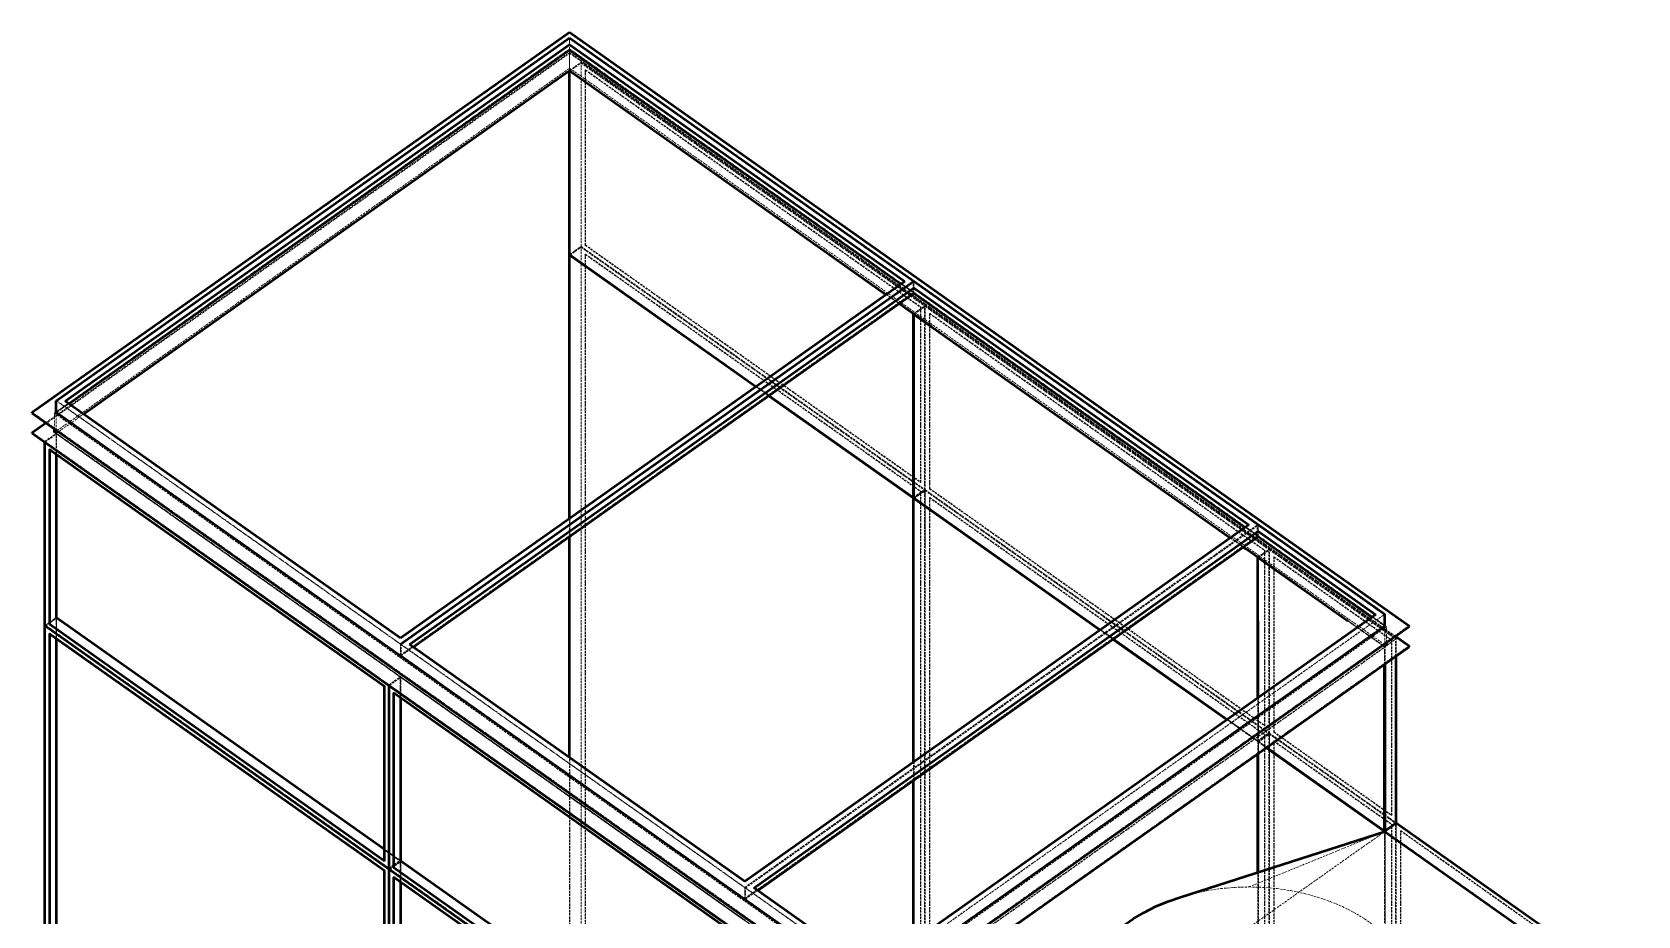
# Model space of a CAD drawing. Header units: millimetres. Extents: x 83 to 15238, y 375 to 10875.
# Drawn here: x 666 to 3487, y 3442 to 4994 of the extents above; entities that cross this region are included whole.
import ezdxf

# ---------------------------------------------------------------- set-up
doc = ezdxf.new("R2010")
doc.units = ezdxf.units.MM
doc.linetypes.add('Hidden', pattern=[15, 5, -3, 5, -2])
for name, color, linetype, lineweight in [('Default', 7, 'Continuous', 50), ('Edges', 7, 'Hidden', 15), ('HiddenEdges', 2, 'Hidden', 15), ('HiddenSilhouettes', 2, 'Hidden', 15), ('HiddenWires', 7, 'Hidden', 15), ('Silhouettes', 7, 'Continuous', 50), ('Wires', 7, 'Hidden', 15)]:
    doc.layers.add(name, color=color, linetype=linetype, lineweight=lineweight)

# ---------------------------------------------------------------- blocks, each defined once
blk = doc.blocks.new('Isometric')
at = {"layer": 'Edges'}
for points in [[(-1817.264357146281, 1894.485841270523), (-636.396099689339, 2729.485907841503)], [(-636.396107034255, 2668.118425916066), (-636.3961031516858, 2716.415853214756)], [(-636.3960997575484, 2728.637414298423), (-636.396099689339, 2729.485907841503)], [(-636.3960683983394, 2716.415877789086), (-636.3960674158673, 2728.637391429401)], [(-636.3961070342548, 2668.118425916066), (105.0991092167606, 2143.802118290029)], [(-635.5476134211517, 2237.031843214638), (-635.5475788830931, 2666.669889142941)], [(-1011.162580772046, 1324.485795826869), (169.7056766848968, 2159.48586239785)], [(169.7056766166875, 2158.637368854771), (169.7056766848968, 2159.48586239785)], [(169.705709026578, 2159.485839528827), (954.5942484177058, 1604.485818150082)], [(169.705707975897, 2146.415832345433), (169.7057089583686, 2158.637345985749)], [(134.9542296052973, 2121.84282297741), (169.7056692717679, 2097.269843770967)], [(135.5542356472474, 2122.267091376368), (169.7056693399813, 2098.118380472415)], [(169.7056693399813, 2098.118380472415), (911.2008855909967, 1573.802072846375)], [(169.7056692717679, 2097.269843770967), (210.7998086281295, 2068.211898500146)], [(-168.845739174702, 1907.02377559116), (168.8571410747527, 1668.231773476433)], [(-1895.046105236851, 1867.615785727668), (70.71085820207509, 477.6156749089346)], [(-1895.04610904536, 1820.239635165268), (70.71085439356648, 430.2395243465339)], [(170.5541133575643, 1050.085646212689), (170.5541628166602, 1665.334741564001)], [(170.554162953084, 1667.031797770985), (606.8009107690473, 1358.558757061167)], [(-226.2740078334054, 754.4857503832154), (975.8074518533017, 1604.485818150082)], [(975.8074843501331, 1576.415786901779), (975.8074853326048, 1588.637300542095)], [(-635.5477081308072, 1058.885966190194), (-635.5476664790194, 1577.01563293252)], [(941.6560120214831, 1552.267045932714), (975.8074457142166, 1528.118335028761)], [(975.807445714217, 1528.118335028761), (1208.185750570978, 1363.802056103977)], [(975.8074456460045, 1527.269798327313), (1065.963460299341, 1463.51986754244)], [(976.6559476116995, 1200.085740026091), (976.6559738653787, 1526.669798255636)], [(-1854.741054379785, 1370.889846681166), (-1069.852482646976, 815.8898024333985)], [(70.71086415084164, 477.6156791153485), (1329.360857168158, 1367.61574586483)], [(1185.764213935387, 1378.80794031673), (1207.585744529028, 1363.377787705019)], [(-1854.741190235545, -319.0952256193891), (-1854.74105608509, 1349.676609870633)], [(-1032.375786367691, 1297.615740284014), (-1032.375784207642, 1324.485795826869)], [(-1032.375784207642, 1324.485795826869), (-226.2740078334054, 754.4857503832154)], [(70.71085141918365, 467.2395272963854), (1277.034951551844, 1320.239595302429)], [(637.2560371995337, 1337.023730147506), (903.7857757490287, 1148.55874031877)], [(1272.792276019715, 886.7832075531173), (1272.792307478644, 1278.118267391489)], [(-1048.639278005548, 800.8898012375125), (-1048.639245036367, 1211.011709720637)], [(975.8074192958584, 1199.485739817989), (975.8074198562654, 1206.456950770876)], [(976.6559147093508, 790.7951857148423), (976.6559370512305, 1068.718203108708)], [(1272.792275951503, 885.934679449626), (1272.792287862805, 1034.105961225022)], [(169.7055512784482, 629.4855647713048), (169.7055815793756, 1006.415587280766)], [(170.5540795942893, 630.0855649794062), (170.5541098952167, 1007.015587488867)], [(1272.792275951503, 885.9346794496255), (1272.792276019713, 886.7831729927047)], [(1272.792276019712, 886.7831729927052), (1838.47773312444, 486.7831411024226)], [(-1048.639278005548, 800.8898012375125), (-1047.790749376878, 801.489801666818)], [(-1048.639413861309, -889.0952710630427), (-1048.639279710854, 779.6765644269794)], [(-226.2740099934554, 727.6156948403614), (-226.2740078334054, 754.4857503832154)], [(793.9160802607871, 732.0865041409579), (824.7144123618546, 740.5841854825039), (856.4000807561374, 747.2544741002357), (888.7564304154616, 752.0518377639587), (921.5624904733572, 754.9433174866722), (954.594268976166, 755.9094430519781)], [(954.594268976166, 755.9094430519781), (987.6259613175562, 754.9433785218334), (1020.432108157096, 752.0517156936376), (1052.788544904469, 747.2544130650754), (1084.474041737682, 740.584246517667), (1115.272547838487, 732.0864431057989), (1144.973191392319, 721.819413478659), (1173.373473308026, 709.8531039308864), (1200.279353534585, 696.2693015783775), (1225.506891079341, 681.1608409011883), (1248.883884026235, 664.630810286445), (1270.250473753048, 646.7922468525344), (1289.460871266422, 627.7669157458827), (1306.383788785613, 607.6848828948287), (1320.903561860288, 586.6833553415609), (1332.921271488305, 564.9055215740577), (1342.354312531993, 542.500490490926), (1349.138724270472, 519.6210331004386), (1353.228154598698, 496.4235825205365), (1354.594377928069, 473.0666470646383)]]:
    blk.add_lwpolyline(points, dxfattribs=at)
for points in [[(-636.396099689339, 2729.485907841503, 0), (148.4924720434701, 2174.485863593736, 0)], [(-636.3961071024678, 2667.269889214619, 0), (-592.2018986291882, 2636.019863998918, 0)], [(-635.547663016672, 1620.085691656342, 0), (-635.5476135575759, 2235.334787007654, 0)], [(-635.5476134211517, 2237.031843214638, 0), (-199.3008656051884, 1928.558802504821, 0)], [(170.554162953084, 1667.031797770985, 0), (170.554197491143, 2096.669843699289, 0)], [(-1838.477560581878, 1894.485841270523, 0), (-1032.375784207642, 1324.485795826869, 0)], [(-1842.720207237556, 1820.239635165268, 0), (70.71085141918365, 467.2395272963854, 0)], [(-1854.741054379785, 1370.889846681166, 0), (-1854.741021410603, 1781.011755164291, 0)], [(169.7055850417232, 1049.485646004587, 0), (169.7056346654945, 1666.783235178757, 0)], [(-205.0608043978091, 754.4857503832154, 0), (975.8074530591325, 1589.485816954196, 0)], [(975.8074530591325, 1589.485816954196, 0), (1251.579113397687, 1394.485801407684, 0)], [(975.8074529909236, 1588.637323411117, 0), (975.8074530591325, 1589.485816954196, 0)], [(947.5230775187315, 1547.269867289332, 0), (975.8074456460035, 1527.269798327313, 0)], [(975.807433711343, 1378.80794031673, 0), (975.8074457142129, 1528.118291870392, 0)], [(975.8074457142166, 1528.118335028761, 0), (975.807476231791, 1528.118356607948, 0)], [(70.71085714657602, 544.4857336408172, 0), (1272.792316833284, 1394.485801407684, 0)], [(-1854.741054379785, 1370.889846681166, 0), (-1853.892525751114, 1371.489847110471, 0)], [(-1853.892525426189, 1375.531776457432, 0), (-1837.62907310786, 1387.031775447771, 0)], [(70.71086082466582, 430.2395288940083, 0), (1329.360853359649, 1320.239595302429, 0)], [(996.6766392450572, 1082.874979327459, 0), (1271.943739270595, 888.231741807961, 0)], [(954.594268976166, 755.9094430519781, 0), (1272.792275951503, 885.934679449626, 0)], [(1272.792275951503, 885.934679449626, 0), (1302.844225860559, 864.6847413948062, 0)], [(-1048.639278005548, 800.8898012375125, 0), (-263.7507062727395, 245.8897569897454, 0)], [(-1047.790749051952, 805.5317310137784, 0), (-1031.527296733624, 817.0317300041174, 0)], [(-226.2740078334054, 754.4857503832154, 0), (70.71085714657602, 544.4857336408172, 0)]]:
    blk.add_polyline3d(points, dxfattribs=at)
at = {"layer": 'HiddenEdges'}
for points in [[(-1895.046105407381, 1865.494465553232), (-636.3961064412993, 2755.494536509127)], [(-636.3961064412993, 2755.494536509127), (-636.396106270769, 2757.615856683562)], [(-636.3961064412993, 2755.494536509127), (1329.360856997628, 1365.494425690394)], [(-1842.720203599577, 1865.494465553233), (-636.3961034669162, 2718.494533559275)], [(-636.3961102498076, 2708.118385946726), (1329.360853189119, 1318.118275127993)], [(-636.3961031516819, 2716.415902363411), (-636.3961030552193, 2717.615853494534)], [(-636.3960683018768, 2717.615828920209), (1272.792314673234, 1367.615745864829)], [(-609.526085551036, 2255.783316697612), (-609.5260508765523, 2687.118427430856)], [(-609.5260508259435, 2255.431869095655), (-609.5260162878847, 2685.069915023959)], [(-635.5476482144563, 2236.534762713103), (-635.5476135399733, 2667.86986484839)], [(-636.3961417087387, 2236.783315182824), (-609.526085551036, 2255.783316697612)], [(-635.547784070217, 546.5496904125471), (-635.5476482144563, 2236.534762713103)], [(-635.5476482144563, 2236.534762713103), (170.5541281597793, 1666.534717269449)], [(-609.5262214067966, 565.7982443970568), (-609.5260855510387, 2255.783282137199)], [(-609.5261866817041, 565.4467967951005), (-609.5260509623677, 2253.734812888672)], [(-609.526085551036, 2255.783316697612), (196.5756908232001, 1685.783271253959)], [(-609.5260508259435, 2255.431869095655), (194.8787036699614, 1686.631799357451)], [(-599.768111795926, 568.3048695432844), (-599.7679776454706, 2237.076705033306)], [(-1032.375786367691, 1297.615740284014), (169.7056733190161, 2147.615808050881)], [(105.0991092167606, 2143.802118290029), (135.5542356472474, 2122.267091376368)], [(169.7056733190161, 2147.615808050881), (975.8074496932522, 1577.615762607228)], [(169.7057089583723, 2158.637391723799), (169.7057100677366, 2172.437394345208)], [(185.9690893551378, 1703.889873229843), (185.9691223243185, 2114.011781712967)], [(196.5757255482927, 1685.431823652002), (196.5757600863512, 2115.069869580308)], [(169.7056692717679, 2097.269843770967), (170.5541628342621, 2097.869819404737)], [(170.5541281597793, 1666.534717269449), (170.5541628342621, 2097.869819404737)], [(207.1823269657457, 2099.011780517082), (992.0708986985551, 1544.011736269314)], [(-199.3008656051884, 1928.558802504821), (-168.845739174702, 1907.02377559116)], [(-1817.264357214491, 1893.637347727444), (-1032.375785481682, 1338.637303479675)], [(-1838.477601395447, 1386.783247415956), (-1838.477566720963, 1818.118358149201)], [(-1838.477566720966, 1818.118314990832), (70.71085100748724, 468.1182073611267)], [(-1838.477566789176, 1817.269821447753), (-1032.37579041494, 1247.2697760041)], [(-1837.62907334075, 1386.534719384142), (-1837.629038666268, 1817.86982151943)], [(-1837.629038569801, 1816.669821376076), (-1033.224284073897, 1247.869751637871)], [(-1863.650566098834, 1798.269820290592), (-1059.245811602929, 1229.469750552387)], [(-1853.892492781933, 1781.611755593595), (-1069.003921049125, 1226.611711345828)], [(185.1205940873378, 1682.076660785538), (185.9690876498321, 1682.676636419309)], [(185.9689534993768, 13.90480092928738), (185.9690876498321, 1682.676636419309)], [(206.3336645783102, -1.695175900369577), (206.3337987287655, 1667.076659589653)], [(206.3338004340708, 1688.289896400186), (207.182293996565, 1688.889872033958)], [(206.3338004340708, 1688.289896400186), (991.2223721668797, 1133.289852152419)], [(-635.5476664790194, 1577.01563293252), (-635.547663016672, 1620.085691656342)], [(-226.2739734376637, 754.8372325455848), (974.110464563641, 1603.637324607003)], [(-226.2740099934554, 727.6156948403614), (975.8074496932522, 1577.615762607228)], [(911.2008855909967, 1573.802072846375), (941.6560120214831, 1552.267045932714)], [(975.8074496932522, 1577.615762607228), (1272.792314673234, 1367.615745864829)], [(991.2224051360608, 1543.411760635543), (992.0708986985551, 1544.011736269314)], [(992.070865729374, 1133.88982778619), (992.0708986985551, 1544.011736269314)], [(1002.677467197437, 1115.783225810305), (1002.67750187192, 1547.11833654355)], [(1002.677501922529, 1115.431778208349), (1002.677536460587, 1545.069824136654)], [(976.6559045340159, 1096.534671825796), (976.6559392084982, 1527.869773961084)], [(1012.435576808307, 1118.289850956533), (1012.435609777488, 1528.411759439657)], [(70.71084838394245, 544.8372463207675), (1271.095286385247, 1393.637338382186)], [(-1863.650600636892, 1368.631774362288), (-1853.892525426189, 1375.531776457432)], [(-1863.650600773317, 1366.934718155304), (-1059.245846277412, 798.134648417099)], [(-1838.477737251207, -303.2018248845989), (-1838.477601395449, 1386.783212855544)], [(-1838.477601395447, 1386.783247415956), (-1032.375825021211, 816.7832019723032)], [(-1837.629209196511, -303.4503529164131), (-1837.62907334075, 1386.534719384142)], [(-1837.629073244284, 1385.334719240787), (-1033.224318748379, 816.5346495025824)], [(70.7108462921019, 518.8156843209917), (1271.095284293407, 1367.615776382409)], [(1207.585744529028, 1363.377787705019), (1272.792310625985, 1317.269781584915)], [(-1032.375785481682, 1338.637303479675), (-1032.375785413473, 1339.485797022754)], [(-1032.37575190374, 1298.815715989463), (-1032.3757498119, 1324.837277989238)], [(1272.792307478644, 1278.118267391489), (1272.792310694198, 1318.118318286362)], [(1272.792310625985, 1317.269781584915), (1273.64080418848, 1317.869757218685)], [(-1030.678730025409, 1297.615740284014), (-226.2739755295042, 728.8156705458096)], [(-1059.245811602929, 1229.469750552387), (-1033.224284073897, 1247.869751637871)], [(-1033.224318611955, 818.2317057095661), (-1033.224284073897, 1247.869751637871)], [(-1069.852449677795, 1226.011710916523), (-1069.003921049125, 1226.611711345828)], [(-1069.003954018306, 816.489802862704), (-1069.003921049125, 1226.611711345828)], [(-1059.245846140988, 799.8317046240822), (-1059.245811602929, 1229.469750552387)], [(975.8074110397333, 1096.783224295517), (975.8074192958584, 1199.485739817989)], [(903.7857757490287, 1148.55874031877), (974.9589174489888, 1098.231728032779)], [(974.9589173125646, 1096.534671825796), (1000.980479907773, 1114.934697706813)], [(976.6557686782558, -593.45040047476), (976.6559045340164, 1096.534671825795)], [(976.6559045340159, 1096.534671825796), (1273.640769513997, 886.534655083397)], [(976.6559393273201, 1097.031752327331), (996.6766392450572, 1082.874979327459)], [(976.6559370512305, 1068.718203108708), (976.6559391908963, 1095.334696120347)], [(992.0707298736138, -556.095244514366), (992.0708640240691, 1112.676590975656)], [(1002.677366066768, -574.5532940922069), (1002.677501786105, 1113.734722001365)], [(1012.435440952547, -571.6952213440227), (1012.435575103002, 1097.076614145999)], [(1013.284068665497, 1097.67658977977), (1289.055729004051, 902.6765742332573)], [(-635.5477492769123, 547.0467709140826), (-635.5477081308072, 1058.885966190194)], [(169.7055815793756, 1006.415587280766), (169.7055850417232, 1049.485646004587)], [(1289.055594853596, -766.0952612567646), (1289.055729004051, 902.6765742332573)], [(1272.792274007727, 861.7549716791682), (1272.792275951503, 885.9346794496255)], [(1273.640633658236, -803.4504172171582), (1273.640769513997, 886.534655083397)], [(1273.640736998034, 49.73446898194879), (1273.640804170877, 885.3346793779488)], [(1309.420305932527, -781.6952380864207), (1309.420440082983, 887.0765974036012)], [(1310.268933645477, 887.6765730373722), (1854.741186108778, 502.6765423429747)], [(-1069.004089874066, -873.4952694378517), (-1069.003955723611, 795.27656605217)], [(-1059.245981996748, -890.153367676473), (-1059.245846277412, 798.134648417099)], [(-1059.245846277412, 798.134648417099), (-1033.224318748379, 816.5346495025824)], [(-1033.224454467716, -871.7533665909891), (-1033.224318748379, 816.5346495025824)], [(-1032.37582502121, 816.7832019723028), (-226.2740486469747, 246.7831565286501)], [(-1031.527296870048, 815.3346737971337), (-227.122542374143, 246.5346040589288)], [(-226.2739755295042, 728.8156705458096), (-226.2739734376637, 754.8372325455848)], [(-205.0608044660185, 753.6372568401366), (70.71085587253538, 558.6372412936234)], [(-224.576953651173, 727.6156948403614), (70.7108462921019, 518.8156843209917)], [(975.8073644359542, 517.0529925874603), (975.8073782910324, 689.403982133314)]]:
    blk.add_lwpolyline(points, dxfattribs=at)
for points in [[(-1895.04610921589, 1818.118314990832, 0), (-636.3961102498076, 2708.118385946726, 0)], [(-1838.477562741927, 1867.615785727668, 0), (-636.3961030552193, 2717.615853494534, 0)], [(-636.3961071048946, 2673.239703171311, 0), (-636.3961034669162, 2718.494533559275, 0)], [(-636.3961030552193, 2717.615853494534, 0), (-636.3961008951699, 2744.485909037389, 0)], [(-636.3961034669162, 2718.494533559275, 0), (1277.034955189823, 1365.494425690394, 0)], [(-636.3960674158636, 2728.637437167451, 0), (-636.3960663064986, 2742.437439788861, 0)], [(-599.7679759401653, 2258.28994184384, 0), (-599.7679429709842, 2668.411850326963, 0)], [(-598.91944940849, 2669.011825960734, 0), (185.9691223243185, 2114.011781712967, 0)], [(-599.7679759401653, 2258.28994184384, 0), (-598.9194823776709, 2258.889917477612, 0)], [(-599.7679759401653, 2258.28994184384, 0), (185.1205957926431, 1703.289897596072, 0)], [(-635.5476134211517, 2237.031843214638, 0), (-609.5260508259435, 2255.431869095655, 0)], [(-598.9194840829764, 2237.676680667077, 0), (185.9690876498321, 1682.676636419309, 0)], [(-1032.375785481682, 1338.637303479675, 0), (148.4924719752598, 2173.637370050657, 0)], [(-1032.3757498119, 1324.837277989238, 0), (168.0086881894063, 2173.637370050657, 0)], [(-1032.37575190374, 1298.815715989463, 0), (168.0086860975648, 2147.615808050881, 0)], [(169.7056733190161, 2147.615808050881, 0), (169.705675479066, 2174.485863593736, 0)], [(118.4403980544666, 2133.519865517572, 0), (134.9542296052973, 2121.84282297741, 0)], [(168.8571756128108, 2097.869819404737, 0), (194.8787382080195, 2116.269845285756, 0)], [(185.1206287618247, 2113.411806079196, 0), (185.9691223243185, 2114.011781712967, 0)], [(206.3338004340708, 1688.289896400186, 0), (206.3338334032514, 2098.411804883311, 0)], [(-1836.780504307805, 1893.637347727444, 0), (-1032.3757498119, 1324.837277989238, 0)], [(-1836.780506399645, 1867.615785727668, 0), (-1032.37575190374, 1298.815715989463, 0)], [(-1865.347622878666, 1799.118356634413, 0), (-1059.24584650443, 1229.118311190759, 0)], [(168.8571409383285, 1666.534717269449, 0), (194.8787035335372, 1684.934743150468, 0)], [(170.5541281597793, 1666.534717269449, 0), (976.655904534015, 1096.534671825796, 0)], [(170.554162953084, 1667.031797770985, 0), (196.5756907949458, 1685.431799077672, 0)], [(196.5755896925325, -4.553248648553108, 0), (196.5757254118685, 1683.734767445018, 0)], [(196.5756908232001, 1685.783271253958, 0), (1002.677467197436, 1115.783225810305, 0)], [(196.5757255482927, 1685.431823652002, 0), (1000.980480044197, 1116.631753913797, 0)], [(207.1822922912602, 1667.676635223424, 0), (992.0708640240691, 1112.676590975656, 0)], [(-226.2740091074456, 768.6372580360226, 0), (954.5942483494964, 1603.637324607003, 0)], [(975.8074853326048, 1588.637300542095, 0), (975.8074864419732, 1602.437348901555, 0)], [(-226.2739755295042, 728.8156705458096, 0), (974.1104624718014, 1577.615762607228, 0)], [(974.9589519870474, 1527.869773961084, 0), (1000.980514582256, 1546.269799842102, 0)], [(975.807476231791, 1528.118356607948, 0), (1002.677501871919, 1547.11833654355, 0)], [(1013.284103339983, 1529.011735073428, 0), (1289.055763678537, 1334.011719526915, 0)], [(70.71085587253538, 558.6372412936234, 0), (1251.579113329478, 1393.637307864604, 0)], [(-1865.347657553149, 1367.783245901167, 0), (-1838.477601395447, 1386.783247415956, 0)], [(-1838.477601463659, 1385.934719312464, 0), (-1032.375825089423, 815.9346738688114, 0)], [(-1837.62907334075, 1386.534719384142, 0), (-1031.527296966515, 816.5346739404886, 0)], [(606.8009107690473, 1358.558757061167, 0), (637.2560371995337, 1337.023730147506, 0)], [(1208.185750570978, 1363.802056103977, 0), (1272.792310694198, 1318.118318286362, 0)], [(-1853.892527456419, 1350.276610299938, 0), (-1069.003955723611, 795.27656605217, 0)], [(-1030.678727933569, 1323.63730228379, 0), (-226.2739734376637, 754.8372325455848, 0)], [(-1011.162580840255, 1323.63730228379, 0), (-226.2740091074456, 768.6372580360226, 0)], [(70.71085100748724, 468.1182073611267, 0), (1272.792310694195, 1318.118275127993, 0)], [(1271.943773808653, 1317.869787736266, 0), (1297.965336403862, 1336.269813617283, 0)], [(1272.792310694198, 1318.118318286362, 0), (1299.662366851901, 1337.118319801151, 0)], [(1288.207270116043, 1333.411743893144, 0), (1289.055763678537, 1334.011719526915, 0)], [(1289.055730709355, 923.8898110437913, 0), (1289.055763678537, 1334.011719526915, 0)], [(-1059.24584650443, 1229.118311190759, 0), (-1032.375790346727, 1248.118312705548, 0)], [(-1032.37579041494, 1247.2697760041, 0), (-226.2740140407041, 677.2697305604465, 0)], [(-1031.527262195565, 1246.669775932422, 0), (-227.1225076996607, 677.8697061942171, 0)], [(-1059.24584650443, 1229.118311190759, 0), (-253.144070130194, 659.1182657471059, 0)], [(-1057.548789724598, 1228.269774846939, 0), (-253.1440352286932, 659.4697051087333, 0)], [(-1047.790716407697, 1211.611710149943, 0), (-262.9021446748884, 656.6116659021745, 0)], [(976.6559393273201, 1097.031752327331, 0), (976.6559476116995, 1200.085740026091, 0)], [(975.8074110397338, 1096.783224295516, 0), (1002.677467197437, 1115.783225810305, 0)], [(975.8074109715217, 1095.934696192025, 0), (976.6559045340159, 1096.534671825796, 0)], [(976.6559393273201, 1097.031752327331, 0), (1002.677501922529, 1115.431778208349, 0)], [(991.2223704615749, 1112.076615341885, 0), (992.0708640240691, 1112.676590975656, 0)], [(1002.677467197437, 1115.783225810305, 0), (1299.662332177418, 905.7832090679062, 0)], [(1002.677501922529, 1115.431778208349, 0), (1297.965301865804, 906.6317676889789, 0)], [(1012.435576808307, 1118.289850956533, 0), (1013.284070370801, 1118.889826590304, 0)], [(1012.435576808307, 1118.289850956533, 0), (1288.207237146861, 923.2898354100203, 0)], [(170.5541098952167, 1007.015587488867, 0), (170.5541133575643, 1050.085646212689, 0)], [(1271.943739134171, 886.5346856009774, 0), (1297.96530172938, 904.9347114819952, 0)], [(1288.207235441556, 902.0765985994863, 0), (1289.055729004051, 902.6765742332573, 0)], [(1299.66223104675, -784.5533108346049, 0), (1299.662366766086, 903.7347052589666, 0)], [(-1032.375825089423, 815.9346738688114, 0), (-1032.375821405987, 861.7549716791682, 0)], [(-1069.852484352281, 794.6765656228649, 0), (-1069.003955723611, 795.27656605217, 0)], [(-1059.245881178913, 797.7832004575143, 0), (-1032.37582502121, 816.7832019723028, 0)], [(-1057.548824262657, 798.631728918634, 0), (-1047.790749051952, 805.5317310137784, 0)], [(-1057.54882439908, 796.9346727116499, 0), (-253.1440699031759, 228.1346029734455, 0)], [(-1032.375825089423, 815.9346738688114, 0), (-1031.527296966515, 816.5346739404886, 0)], [(976.6558034715599, -592.9533199732246, 0), (976.6559147093508, 790.7951857148423, 0)], [(-1047.790751082184, 780.2765648562845, 0), (-262.9021793493744, 225.2765206085169, 0)], [(-226.2740091074456, 768.6372580360226, 0), (-226.2740090392363, 769.4857515791009, 0)], [(-224.5769515593324, 753.6372568401366, 0), (70.71084838394245, 544.8372463207675, 0)]]:
    blk.add_polyline3d(points, dxfattribs=at)
at = {"layer": 'HiddenSilhouettes'}
for points in [[(-1863.046112328817, 1842.86705293169), (-636.3961100792774, 2710.239706121163)], [(-636.396103648179, 2710.23970157369), (1297.360860281085, 1342.867007923972)], [(-636.3960663064986, 2742.437439788861), (168.0086881894063, 2173.637370050657)], [(-1842.720207237556, 1820.239635165268), (-636.3961071048946, 2673.239703171311)], [(-636.3961071048946, 2673.239703171311), (1277.034951551844, 1320.239595302429)], [(-634.9475728411433, 2667.094157541899), (-609.5260162878847, 2685.069915023959)], [(-636.3961071024678, 2667.269889214619), (-635.5476135399733, 2667.86986484839)], [(-635.5476135399733, 2667.86986484839), (170.5541628342621, 2097.869819404737)], [(-599.7679429709842, 2668.411850326963), (-598.91944940849, 2669.011825960734)], [(-599.7679429709842, 2668.411850326963), (185.1206287618247, 2113.411806079196)], [(-598.9194823776709, 2258.889917477612), (-598.91944940849, 2669.011825960734)], [(-598.9194823776709, 2258.889917477612), (185.9690893551378, 1703.889873229843)], [(-609.5260509623677, 2253.734812888672), (194.8787035335372, 1684.934743150468)], [(-599.7679776454706, 2237.076705033306), (-598.9194840829764, 2237.676680667077)], [(-598.9196182334315, 568.904845177055), (-598.9194840829764, 2237.676680667077)], [(139.2505815454101, 2167.950859259095), (168.0086860975648, 2147.615808050881)], [(147.8924965190936, 2174.061616773964), (148.4924719752598, 2173.637370050657)], [(148.4924719752598, 2173.637370050657), (148.4924720434701, 2174.485863593736)], [(168.0086860975648, 2147.615808050881), (168.0086881894063, 2173.637370050657)], [(171.1542035330936, 2097.094112098247), (196.5757253330048, 2115.069845005977)], [(194.8787036699614, 1686.631799357451), (194.8787382080195, 2116.269845285756)], [(196.5757215661538, 2068.211898500146), (196.5757254976843, 2117.118381987204)], [(206.3338334032514, 2098.411804883311), (207.1823269657457, 2099.011780517082)], [(206.3338334032514, 2098.411804883311), (991.2224051360608, 1543.411760635543)], [(-200.5008655297429, 1927.710274304864), (-170.045739099256, 1906.175247391202)], [(-199.9008655674656, 1928.134538404843), (-169.4457391369792, 1906.599511491181)], [(-1836.780506399645, 1867.615785727668), (-1836.780504307805, 1893.637347727444)], [(-1836.780506399645, 1867.615785727668), (-1808.022435357222, 1887.950815552746)], [(-1817.264357214491, 1893.637347727444), (-1817.264357146281, 1894.485841270523)], [(-1842.72020657396, 1828.494466809793), (-1842.720203599577, 1865.494465553233)], [(-1842.720203599577, 1865.494465553233), (70.71085505716155, 512.4943576843498)], [(-1863.650566098834, 1798.269820290592), (-1837.629038569801, 1816.669821376076)], [(-1838.477601463659, 1385.934719312464), (-1838.477566789176, 1817.269821447753)], [(-1837.629038666268, 1817.86982151943), (-1031.527262292032, 1247.869776075777)], [(-1865.347623039447, 1797.118313543966), (-1865.347622878666, 1799.118356634413)], [(-1854.741021410603, 1781.011755164291), (-1853.892492781933, 1781.611755593595)], [(-1853.8924928784, 1780.411754871409), (-1853.892492781933, 1781.611755593595)], [(185.1205957926431, 1703.289897596072), (185.9690893551378, 1703.889873229843)], [(169.7056345972851, 1665.934741635678), (170.5541281597798, 1666.534717269449)], [(170.5541188848656, 1551.158929862584), (170.5541281597793, 1666.534717269449)], [(170.5541975700075, 1665.334766138332), (196.5756906585216, 1683.734742870688)], [(185.120459936883, 13.30482529551637), (185.1205940873378, 1682.076660785538)], [(194.8785678142008, -3.353272943104912), (194.8787035335372, 1684.934743150468)], [(196.5756800009199, 1551.158929862584), (196.5756908231974, 1685.783236693545)], [(206.3337987287655, 1667.076659589653), (207.1822922912602, 1667.676635223424)], [(206.3337987287655, 1667.076659589653), (991.2223704615749, 1112.076615341885)], [(207.1821581408053, -1.095200266598567), (207.1822922912602, 1667.676635223424)], [(-636.3961947948608, 1576.415632724419), (-636.3961913325134, 1619.48569144824)], [(-224.5769515593324, 753.6372568401366), (975.8074516886259, 1602.437324327224)], [(945.3523579196467, 1597.950813815441), (974.1104624718014, 1577.615762607228)], [(953.9942728933306, 1604.061571330311), (954.5942483494964, 1603.637324607003)], [(954.5942483494964, 1603.637324607003), (954.5942484177058, 1604.485818150082)], [(974.1104624718014, 1577.615762607228), (974.110464563641, 1603.637324607003)], [(975.8074496932522, 1577.615762607228), (975.8074518533017, 1604.485818150082)], [(991.2223721668797, 1133.289852152419), (991.2224051360608, 1543.411760635543)], [(1000.980480044197, 1116.631753913797), (1000.980514582256, 1546.269799842102)], [(1002.67750187192, 1547.11833654355), (1299.662366851901, 1337.118319801151)], [(1002.677536460587, 1545.069824136654), (1297.965336403862, 1336.269813617283)], [(976.6559392084982, 1527.869773961084), (1273.64080418848, 1317.869757218685)], [(1012.435609777488, 1528.411759439657), (1013.284103339983, 1529.011735073428)], [(1012.435609777488, 1528.411759439657), (1288.207270116043, 1333.411743893144)], [(1013.284070370801, 1118.889826590304), (1013.284103339983, 1529.011735073428)], [(1250.979137873312, 1394.061554587913), (1251.579113329478, 1393.637307864604)], [(1251.579113329478, 1393.637307864604), (1251.579113397687, 1394.485801407684)], [(1271.095284293407, 1367.615776382409), (1271.095286385247, 1393.637338382186)], [(-1863.650736492653, -321.353297938268), (-1863.650600773317, 1366.934718155304)], [(-1863.650600773317, 1366.934718155304), (-1837.629073244284, 1385.334719240787)], [(-1863.650600636892, 1368.631774362288), (-1059.245881014235, 799.8317292831921)], [(-1838.477737319419, -304.0503529880903), (-1838.477601463659, 1385.934719312464)], [(-1837.629077083498, 1337.57661320221), (-1837.629073244284, 1385.334719240787)], [(70.71085505716155, 512.4943576843498), (1277.034955189823, 1365.494425690394)], [(605.6009108444928, 1357.710228861209), (636.0560372749792, 1336.175201947548)], [(606.2009108067705, 1358.134492961189), (636.6560372372569, 1336.599466047527)], [(1242.337222899628, 1387.950797073042), (1271.095284293407, 1367.615776382409)], [(1277.034952215438, 1328.494418534127), (1277.034955189823, 1365.494425690394)], [(-1853.892527552886, 1349.076609577752), (-1853.892527456419, 1350.276610299938)], [(-1030.678730025409, 1297.615740284014), (-1030.678727933569, 1323.63730228379)], [(-1030.678730025409, 1297.615740284014), (-1001.920658982987, 1317.950770109093)], [(-1011.162580840255, 1323.63730228379), (-1011.162580772046, 1324.485795826869)], [(1273.640801041139, 1278.71824302526), (1273.64080418848, 1317.869757218685)], [(1297.965301865804, 906.6317676889789), (1297.965336403862, 1336.269813617283)], [(1299.662363636347, 1297.118268906278), (1299.662366851901, 1337.118319801151)], [(-1057.548789724598, 1228.269774846939), (-1031.527262195565, 1246.669775932422)], [(-1032.375825021211, 816.7832019723032), (-1032.375790346727, 1248.118312705548)], [(-1031.527265621156, 1206.456950770876), (-1031.527262292032, 1247.869776075777)], [(-1031.527266034775, 1198.911713052214), (-1031.527262195565, 1246.669775932422)], [(-1059.245846665211, 1227.118268100312), (-1059.24584650443, 1229.118311190759)], [(-1057.548824262657, 798.631728918634), (-1057.548789724598, 1228.269774846939)], [(-1048.639245036367, 1211.011709720637), (-1047.790716407697, 1211.611710149943)], [(-1047.790716504164, 1210.411709427756), (-1047.790716407697, 1211.611710149943)], [(974.9589174489888, 1098.231728032779), (974.9589255404394, 1198.8857640478)], [(975.8074109715217, 1095.934696192025), (975.8074192958588, 1199.48573981799)], [(902.5857758244742, 1147.710212118811), (975.8074109715212, 1095.934696192025)], [(903.185775786752, 1148.13447621879), (975.8074110397333, 1096.783224295517)], [(991.2222363111196, -556.695220148137), (991.2223704615749, 1112.076615341885)], [(1000.980344188437, -573.3533183867582), (1000.980479907773, 1114.934697706813)], [(1002.677460631504, 1034.105961225022), (1002.677467197434, 1115.783191249892)], [(1002.677501786105, 1113.734722001365), (1297.96530172938, 904.9347114819952)], [(1012.435575103002, 1097.076614145999), (1013.284068665497, 1097.67658977977)], [(1012.435575103002, 1097.076614145999), (1288.207235441556, 902.0765985994863)], [(1013.283934515041, -571.0952457102517), (1013.284068665497, 1097.67658977977)], [(-636.3962775644993, 546.7982428822684), (-636.3962363501821, 1059.485966261872)], [(168.8570878239561, 1005.815611510576), (168.8570912863038, 1048.885670234397)], [(1274.240779695253, 885.7589261977196), (1299.662366766086, 903.7347052589666)], [(1297.965166010044, -783.3533046115767), (1297.96530172938, 904.9347114819952)], [(1299.662328638044, 861.7549716791682), (1299.662332177415, 905.7831745074936)], [(1299.662366766086, 903.7347052589666), (1863.650758834106, 504.9346795917127)], [(1273.640769513997, 886.534655083397), (1273.640769582209, 887.3831831868883)], [(1273.640769513997, 886.534655083397), (1839.326226618725, 486.5346231931144)], [(1288.207101291101, -766.6952368905356), (1288.207235441556, 902.0765985994863)], [(1309.420440082983, 887.0765974036012), (1310.268933645477, 887.6765730373722)], [(1309.420440082983, 887.0765974036012), (1853.892692546283, 502.0765667092037)], [(1310.268799495022, -781.0952624526496), (1310.268933645477, 887.6765730373722)], [(-1069.852480376643, 844.1317278684269), (-1033.224318611955, 818.2317057095661)], [(-1031.527296966515, 816.5346739404886), (-1031.527293331312, 861.7549716791682)], [(1272.792208682193, 49.1344687738474), (1272.792274007727, 861.7549716791682)], [(-1069.852482646976, 815.8898024333985), (-1069.003954018306, 816.489802862704)], [(-1057.548960118417, -891.3533433819214), (-1057.54882439908, 796.9346727116499)], [(-1057.54882439908, 796.9346727116499), (-1031.527296870048, 815.3346737971337)], [(-1057.548824262657, 798.631728918634), (-253.1441046399987, 229.8316838395394)], [(-1032.375835261065, 689.403982133314), (-1032.375825021213, 816.7831674118902)], [(-1032.375825089422, 815.9346738688114), (-226.2740487151868, 245.9346284251583)], [(-1031.52730718639, 689.403982133314), (-1031.527296966515, 816.5346739404886)], [(-1031.527296966514, 816.5346739404886), (-225.4255205922782, 246.534628496835)], [(-1031.527300709261, 767.5765677585559), (-1031.527296870048, 815.3346737971337)], [(974.9587815932282, -591.7533442677761), (974.9588926907263, 790.2499847978343)], [(975.8073782910324, 689.403982133314), (975.8073864198286, 790.5225797047392)], [(-1047.79075117865, 779.0765641340986), (-1047.790751082184, 780.2765648562845)], [(-224.576953651173, 727.6156948403614), (-224.5769515593324, 753.6372568401366)], [(-205.0608044660185, 753.6372568401366), (-205.0608043978091, 754.4857503832154)], [(-224.576953651173, 727.6156948403614), (-195.8188826087508, 747.9507246654402)], [(-1032.375960945183, -874.0503984317443), (-1032.375835261064, 689.403982133314)], [(-636.3962776327114, 545.9497147787761), (-636.3962661006044, 689.403982133314)]]:
    blk.add_lwpolyline(points, dxfattribs=at)
for points in [[(-1836.780504307805, 1893.637347727444, 0), (-636.3960663064986, 2742.437439788861, 0)], [(-636.3961070342548, 2668.118425916066, 0), (-609.5260508765523, 2687.118427430856, 0)], [(-609.5260508765523, 2687.118427430856, 0), (196.5757254976843, 2117.118381987204, 0)], [(-609.5260162878847, 2685.069915023959, 0), (194.8787382080195, 2116.269845285756, 0)], [(-636.3961417769508, 2235.934787079332, 0), (-635.5476482144563, 2236.534762713103, 0)], [(-635.5476135575759, 2235.334787007655, 0), (-609.5260509623677, 2253.734812888672, 0)], [(-599.7679776454706, 2237.076705033306, 0), (185.1205940873378, 1682.076660785538, 0)], [(-1030.678727933569, 1323.63730228379, 0), (169.7057100677366, 2172.437394345208, 0)], [(169.7057100677366, 2172.437394345208, 0), (974.110464563641, 1603.637324607003, 0)], [(104.4991031748095, 2143.377849891071, 0), (118.4403980544666, 2133.519865517571, 0)], [(118.4403980544666, 2134.368359108882, 0), (135.5542051296725, 2122.267069797181, 0)], [(169.7056998575567, 2098.118402051602, 0), (196.5757254976843, 2117.118381987203, 0)], [(185.1205957926431, 1703.289897596072, 0), (185.1206287618247, 2113.411806079196, 0)], [(196.5757254976843, 2117.118381987203, 0), (1002.677501871919, 1547.11833654355, 0)], [(196.5757600863512, 2115.069869580308, 0), (1000.980514582256, 1546.269799842102, 0)], [(170.5541628342621, 2097.869819404737, 0), (976.6559392084978, 1527.869773961084, 0)], [(207.182293996565, 1688.889872033958, 0), (207.1823269657457, 2099.011780517082, 0)], [(-1817.264357214491, 1893.637347727444, 0), (-1816.664381690115, 1894.061594547215, 0)], [(-1838.477566720966, 1818.118314990832, 0), (-1838.477562741928, 1867.615785727668, 0)], [(-1838.477566720966, 1818.118314990832, 0), (-1773.870971146917, 1863.802083069611, 0)], [(-1865.347622878666, 1799.118356634413, 0), (-1838.477566720963, 1818.118358149201, 0)], [(-1838.477566720963, 1818.118358149201, 0), (-1032.375790346727, 1248.118312705548, 0)], [(-1838.477566789176, 1817.269821447753, 0), (-1837.629038666268, 1817.86982151943, 0)], [(-1837.629042409012, 1768.911758495868, 0), (-1837.629038569801, 1816.669821376076, 0)], [(-1863.650600636892, 1368.631774362288, 0), (-1863.650566098834, 1798.269820290592, 0)], [(168.8571410747527, 1668.231773476433, 0), (194.8787036699614, 1686.631799357451, 0)], [(169.7056346654972, 1666.78326973917, 0), (196.5756908232001, 1685.783271253959, 0)], [(196.5757254118685, 1683.734767445018, 0), (1000.980479907773, 1114.934697706813, 0)], [(207.182293996565, 1688.889872033958, 0), (992.070865729374, 1133.88982778619, 0)], [(975.8074864419732, 1602.437348901555, 0), (1271.095286385247, 1393.637338382186, 0)], [(910.6008795490466, 1573.377804447417, 0), (941.056005979533, 1551.842777533756, 0)], [(976.6559738653787, 1526.669798255636, 0), (1002.677536460587, 1545.069824136654, 0)], [(975.8074456460045, 1527.269798327313, 0), (976.6559392084982, 1527.869773961084, 0)], [(-1838.477601463659, 1385.934719312464, 0), (-1837.62907334075, 1386.534719384142, 0)], [(1272.792310694198, 1318.118318286362, 0), (1272.792314673234, 1367.615745864829, 0)], [(-1854.74105608509, 1349.676609870633, 0), (-1853.892527456419, 1350.276610299938, 0)], [(-1011.162580840255, 1323.63730228379, 0), (-1010.56260531588, 1324.061549103561, 0)], [(1271.943770564845, 1277.518261103712, 0), (1271.943773808653, 1317.869787736267, 0)], [(1288.207237146861, 923.2898354100203, 0), (1288.207270116043, 1333.411743893144, 0)], [(-1032.375790346727, 1248.118312705548, 0), (-226.274013972491, 678.1182672618943, 0)], [(-1032.37579041494, 1247.2697760041, 0), (-1031.527262292032, 1247.869776075777, 0)], [(-1031.527262292032, 1247.869776075777, 0), (-225.4254859177959, 677.8697306321237, 0)], [(991.2223721668797, 1133.289852152419, 0), (992.070865729374, 1133.88982778619, 0)], [(974.9589149799694, 1067.518227130417, 0), (974.9589173125646, 1096.534671825796, 0)], [(974.9589174489888, 1098.231728032779, 0), (1000.980480044197, 1116.631753913797, 0)], [(975.8074110397338, 1096.783224295516, 0), (996.07663928278, 1082.450715227479, 0)], [(975.8074087353893, 1068.118202900607, 0), (975.807411039731, 1096.783189735103, 0)], [(975.8074109715217, 1095.934696192025, 0), (995.4766393205036, 1082.0264511275, 0)], [(976.6559391908963, 1095.334696120347, 0), (1002.677501786105, 1113.734722001365, 0)], [(976.6559391908963, 1095.334696120347, 0), (995.4766393205032, 1082.0264511275, 0)], [(1013.284070370801, 1118.889826590304, 0), (1289.055730709355, 923.8898110437913, 0)], [(1271.943739270595, 888.231741807961, 0), (1297.965301865804, 906.6317676889789, 0)], [(1288.207237146861, 923.2898354100203, 0), (1289.055730709355, 923.8898110437913, 0)], [(1271.943671768394, 48.53446248607088, 0), (1271.943739064023, 885.6620706772633, 0)], [(1272.792275951503, 885.934679449626, 0), (1273.640769513997, 886.534655083397, 0)], [(-1069.852482550509, 817.0898031555848, 0), (-1069.003954018306, 816.489802862704, 0)], [(-1059.245811267737, 799.8317292831975, 0), (-1033.224318611955, 818.2317057095661, 0)], [(-1048.639279710854, 779.6765644269794, 0), (-1047.790751082184, 780.2765648562845, 0)], [(-205.0608044660185, 753.6372568401366, 0), (-204.4608289416433, 754.0615036599074, 0)]]:
    blk.add_polyline3d(points, dxfattribs=at)
at = {"layer": 'HiddenWires'}
blk.add_lwpolyline([(70.71081626479508, 35.93461168275917), (1272.792275951503, 885.934679449626)], dxfattribs=at)
at = {"layer": 'Silhouettes'}
for points in [[(-1895.046105236851, 1867.615785727668), (-636.396106270769, 2757.615856683562)], [(-636.396106270769, 2757.615856683562), (1329.360857168158, 1367.61574586483)], [(-1816.664381690115, 1894.061594547215), (-636.3960997575484, 2728.637414298423)], [(-1808.022435357222, 1887.950815552746), (-636.3961031516858, 2716.415853214756)], [(-636.3960336449968, 2716.415853214761), (139.2505815454101, 2167.950859259095)], [(-1773.870971146917, 1863.802083069611), (-636.3961070342584, 2668.118382757699)], [(-636.3961417087387, 2236.783315182824), (-636.3961070342582, 2668.118382757699)], [(-635.5475788830931, 2666.669889142941), (104.4991031748095, 2143.377849891071)], [(-636.3961913325134, 1619.48569144824), (-636.3961417087414, 2236.783280622411)], [(-636.3961417769508, 2235.934787079332), (-636.3961414049036, 2240.562888046)], [(-636.3961417769508, 2235.934787079332), (-200.5008655297429, 1927.710274304864)], [(-1032.375785413473, 1339.485797022754), (148.4924720434701, 2174.485863593736)], [(-1032.375784207642, 1324.485795826869), (169.705675479066, 2174.485863593736)], [(-1001.920658982987, 1317.950770109093), (169.705707975897, 2146.415832345433)], [(169.705675479066, 2174.485863593736), (975.8074518533017, 1604.485818150082)], [(135.5542051296725, 2122.267069797181), (211.9997597450892, 2068.211898500146)], [(168.8571410747527, 1668.231773476433), (168.8571756128108, 2097.869819404737)], [(169.7056346654972, 1666.78326973917), (169.7056693399777, 2098.118337314046)], [(-169.4457391369792, 1906.599511491181), (169.7056346654972, 1666.78326973917)], [(-1895.046105407381, 1865.494465553232), (-1895.046105236851, 1867.615785727668)], [(-1895.046105407381, 1865.494465553232), (70.71085803154483, 475.4943547344988)], [(-1838.477562741928, 1867.615785727668), (-172.2344888781927, 689.403982133314)], [(-1895.04610921589, 1818.118314990832), (-1895.04610904536, 1820.239635165268)], [(-1895.04610921589, 1818.118314990832), (70.71085422303622, 428.1182041720981)], [(-1865.347657553149, 1367.783245901167), (-1865.347623039447, 1797.118313543966)], [(169.7056345972851, 1665.934741635678), (169.7056392256809, 1723.509919408438)], [(169.7056345972851, 1665.934741635678), (605.6009108444928, 1357.710228861209)], [(170.5541628166602, 1665.334741564001), (170.5541975700075, 1665.334766138332)], [(170.5541975700035, 1665.334716989676), (236.8807808350762, 1618.434739116829)], [(-226.2740090392363, 769.4857515791009), (954.5942484177058, 1604.485818150082)], [(-204.4608289416433, 754.0615036599074), (975.8074529909236, 1588.637323411117)], [(975.8074853326048, 1588.637300542095), (1250.979137873312, 1394.061554587913)], [(-636.3962363501821, 1059.485966261872), (-636.3961947948608, 1576.415632724419)], [(941.056005979533, 1551.842777533756), (947.5230775187315, 1547.269867289331)], [(947.5230775187315, 1548.118360880642), (1065.963460299341, 1464.368361133751)], [(975.8074843501331, 1576.415786901779), (1242.337222899628, 1387.950797073042)], [(976.6559738653787, 1526.669798255636), (1185.764213935386, 1378.80794031673)], [(-1865.34779340891, -322.2018263993878), (-1865.347657553152, 1367.783211340755)], [(-1865.347657553149, 1367.783245901167), (-1059.245881178913, 797.7832004575143)], [(-1853.892525751114, 1371.489847110471), (-1069.852482550509, 817.0898031555848)], [(-1837.62907310786, 1387.031775447771), (-1069.852480376643, 844.1317278684269)], [(70.7108549865261, 517.6156780979632), (1272.792314673234, 1367.615745864829)], [(70.71086398031139, 475.4943589409127), (1329.360856997628, 1365.494425690394)], [(1329.360856997628, 1365.494425690394), (1329.360857168158, 1367.61574586483)], [(-1853.892661606875, -318.4952251900836), (-1853.892527552886, 1349.076609577752)], [(-1837.62920896362, -302.9532968527842), (-1837.629077083498, 1337.57661320221)], [(-1011.162580772046, 1324.485795826869), (-226.2740090392363, 769.4857515791009)], [(70.71086065413556, 428.1182087195725), (1329.360853189119, 1318.118275127993)], [(636.6560372372569, 1336.599466047527), (903.185775786752, 1148.13447621879)], [(1277.034951551844, 1320.239595302429), (1277.034952215438, 1328.494418534127)], [(1297.360860281085, 1342.867007923972), (1329.360853359649, 1320.239595302429)], [(1329.360853189119, 1318.118275127993), (1329.360853359649, 1320.239595302429)], [(-1032.375786367691, 1297.615740284014), (-947.5230469710164, 1237.615791481434)], [(1273.640769582209, 887.3831831868883), (1273.640801041139, 1278.71824302526)], [(1299.662332177418, 905.7832090679062), (1299.662363636347, 1297.118268906278)], [(1271.943739270595, 888.231741807961), (1271.943770564845, 1277.518261103712)], [(-1069.852482646976, 815.8898024333985), (-1069.852449677795, 1226.011710916523)], [(-1059.245881178913, 797.7832004575143), (-1059.245846665211, 1227.118268100312)], [(974.9588926907263, 790.2499847978343), (974.9589149799694, 1067.518227130417)], [(168.8570575230292, 628.8855890011155), (168.8570878239561, 1005.815611510576)], [(1271.943739064023, 885.6620706772633), (1271.943739134171, 886.5346856009774)], [(1273.640804170877, 885.3346793779488), (1274.240779695253, 885.7589261977196)], [(1273.640804170877, 885.3346793779488), (1794.469748485865, 517.0529925874603)], [(-1069.852618502737, -874.0952698671565), (-1069.852484352281, 794.6765656228649)], [(-1059.246017034674, -892.2018718430413), (-1059.245881178916, 797.7831658971008)], [(-1047.790885232639, -888.4952706337372), (-1047.79075117865, 779.0765641340986)], [(-205.0608043978091, 754.4857503832154), (70.71085594074475, 559.4857348367027)], [(-226.2740099934554, 727.6156948403614), (1.527385757071897e-05, 567.6157935063034)], [(619.7276441299578, 627.7670072986202), (638.9380817428678, 646.7922468525303), (660.3047980767637, 664.6307797688605), (683.6817020492604, 681.1607493484435), (708.9091940065364, 696.2693015783739), (735.8149425740057, 709.8531344484645), (764.2152225658001, 721.8194439962372), (793.9160802607871, 732.0865041409579)]]:
    blk.add_lwpolyline(points, dxfattribs=at)
for points in [[(-1838.477560581878, 1894.485841270523, 0), (-636.3961008951699, 2744.485909037389, 0)], [(-636.3961008951699, 2744.485909037389, 0), (169.705675479066, 2174.485863593736, 0)], [(-636.3960674158673, 2728.637391429401, 0), (147.8924965190936, 2174.061616773964, 0)], [(-635.5475788830931, 2666.669889142941, 0), (-634.9475728411433, 2667.094157541899, 0)], [(-636.3961417087387, 2236.783315182824, 0), (-199.9008655674656, 1928.134538404843, 0)], [(-635.5476135575759, 2235.334787007655, 0), (-592.2018986291882, 2204.684737345069, 0)], [(-1010.56260531588, 1324.061549103561, 0), (169.7056766166875, 2158.637368854771, 0)], [(169.7057089583686, 2158.637345985749, 0), (953.9942728933306, 1604.061571330311, 0)], [(169.705707975897, 2146.415832345433, 0), (945.3523579196467, 1597.950813815441, 0)], [(169.7056693399813, 2098.118380472415, 0), (169.7056998575567, 2098.118402051602, 0)], [(170.554197491143, 2096.669843699289, 0), (171.1541730155182, 2097.09409051906, 0)], [(170.554197491143, 2096.669843699289, 0), (910.6008795490466, 1573.377804447417, 0)], [(-1838.477562741927, 1867.615785727668, 0), (-1838.477560581878, 1894.485841270523, 0)], [(-1817.264357146281, 1894.485841270523, 0), (-1032.375785413473, 1339.485797022754, 0)], [(-170.045739099256, 1906.175247391202, 0), (169.7056345972851, 1665.934741635678, 0)], [(-1895.04610904536, 1820.239635165268, 0), (-1863.046112328817, 1842.86705293169, 0)], [(-1842.720207237556, 1820.239635165268, 0), (-1842.72020657396, 1828.494466809793, 0)], [(-1854.741021410603, 1781.011755164291, 0), (-1069.852449677795, 1226.011710916523, 0)], [(-1853.892525751114, 1371.489847110471, 0), (-1853.8924928784, 1780.411754871409, 0)], [(-1837.62907310786, 1387.031775447771, 0), (-1837.629042409012, 1768.911758495868, 0)], [(168.8570912863038, 1048.885670234397, 0), (168.8571409383285, 1666.534717269449, 0)], [(169.7056346654972, 1666.78326973917, 0), (606.2009108067705, 1358.134492961189, 0)], [(975.8074518533017, 1604.485818150082, 0), (1272.792316833284, 1394.485801407684, 0)], [(-195.8188826087508, 747.9507246654402, 0), (975.8074843501331, 1576.415786901779, 0)], [(974.9589255404394, 1198.8857640478, 0), (974.9589519870474, 1527.869773961084, 0)], [(70.71085594074475, 559.4857348367027, 0), (1251.579113397687, 1394.485801407684, 0)], [(1272.792314673234, 1367.615745864829, 0), (1272.792316833284, 1394.485801407684, 0)], [(975.8074192958588, 1199.48573981799, 0), (975.8074337113435, 1378.80794031673, 0)], [(-1854.74105608509, 1349.676609870633, 0), (-1069.852484352281, 794.6765656228649, 0)], [(636.0560372749792, 1336.175201947548, 0), (902.5857758244742, 1147.710212118811, 0)], [(-1048.639245036367, 1211.011709720637, 0), (-263.7506733035589, 656.0116654728695, 0)], [(-1047.790749376878, 801.489801666818, 0), (-1047.790716504164, 1210.411709427756, 0)], [(-1031.527296733624, 817.0317300041174, 0), (-1031.527266034775, 1198.911713052214, 0)], [(975.8073864198286, 790.5225797047392, 0), (975.8074087353893, 1068.118202900607, 0)], [(995.4766393205032, 1082.0264511275, 0), (1063.246444505422, 1034.105961225022, 0)], [(995.4766393205036, 1082.0264511275, 0), (1272.792275951503, 885.934679449626, 0)], [(996.07663928278, 1082.450715227479, 0), (1272.792276019715, 886.7832075531173, 0)], [(1272.792276019715, 886.7832075531173, 0), (1299.662332177418, 905.7832090679062, 0)], [(1299.662332177415, 905.7831745074936, 0), (1865.347789282142, 505.7831426172111, 0)], [(793.9160802607871, 732.0865041409579, 0), (1272.792275951503, 885.934679449626, 0)], [(-1059.245881178913, 797.7832004575143, 0), (-253.1441048046772, 227.7831550138608, 0)], [(-1047.790749376878, 801.489801666818, 0), (-263.7507061762731, 247.0897577119313, 0)], [(-1031.527296733624, 817.0317300041174, 0), (-263.750704002407, 274.1316824247733, 0)], [(-1048.639279710854, 779.6765644269794, 0), (-263.7507079780448, 224.6765201792118, 0)], [(-1031.527432589384, -872.953342296438, 0), (-1031.527300709261, 767.5765677585559, 0)]]:
    blk.add_polyline3d(points, dxfattribs=at)
at = {"layer": 'Wires'}
blk.add_polyline3d([(1272.792275951503, 885.934679449626, 0)], close=True, dxfattribs=at)

msp = doc.modelspace()

# ---------------------------------------------------------------- block references
at = {"layer": 'Default', "xscale": 0.75, "yscale": 0.75, "zscale": 0.75}
msp.add_blockref('Isometric', (2087.5, 2926), dxfattribs=at)

doc.saveas('drawing.dxf')
